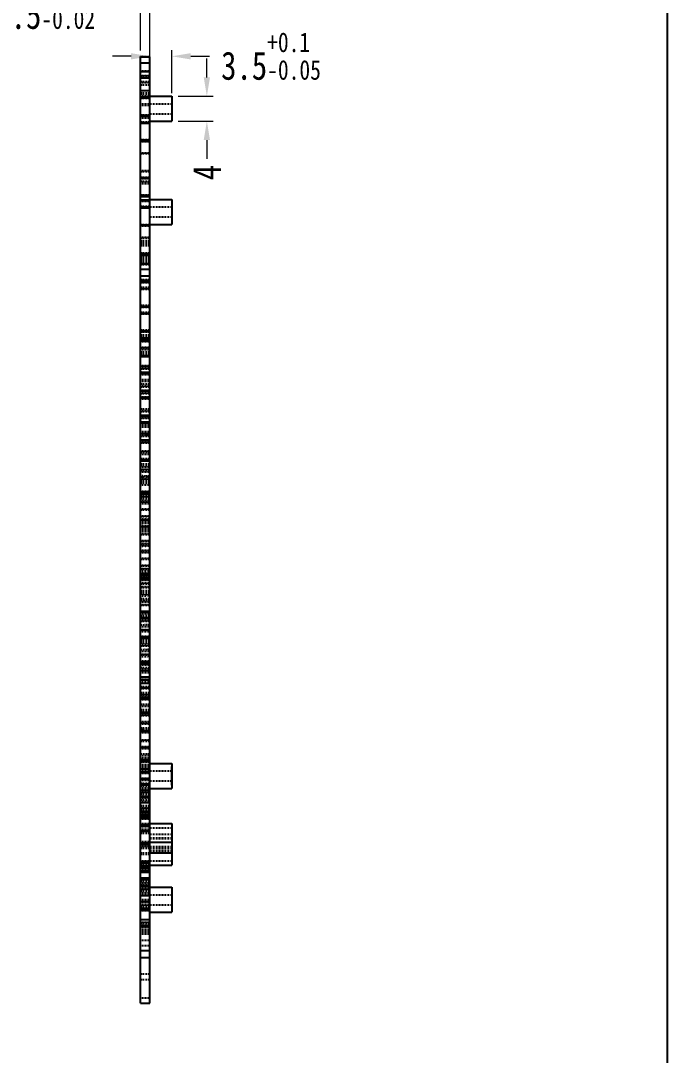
# Model space of a CAD drawing. Header units: inches. Extents: x 457 to 1932, y -186 to 238.
# Drawn here: x 996.8 to 1100, y -13.7 to 151.4 of the extents above; entities that cross this region are included whole.
import ezdxf

# ---------------------------------------------------------------- set-up
doc = ezdxf.new("R2010")
doc.units = ezdxf.units.IN
doc.header["$LTSCALE"] = 1.21
doc.header["$MEASUREMENT"] = 0
doc.header["$PDMODE"] = 3
doc.header["$PDSIZE"] = 0.3125
doc.linetypes.add('HIDDEN', pattern=[0.2, 0.1, -0.1])
doc.layers.get('0').update_dxf_attribs({"linetype": 'CONTINUOUS'})
doc.layers.get('Defpoints').update_dxf_attribs({"linetype": 'CONTINUOUS'})
doc.layers.add('DEFAULT_2', color=8, linetype='HIDDEN')
doc.styles.get("Standard").update_dxf_attribs({"font": 'txt', "width": 0.8})
doc.dimstyles.new('YanXiu', dxfattribs={"dimscale": 1.5, "dimtxt": 3, "dimasz": 2, "dimexe": 0.66, "dimexo": 0.66, "dimgap": 0.66, "dimtad": 0, "dimdsep": 46, "dimtxsty": 'Standard', "dimcen": 0, "dimclrd": 3, "dimclre": 6, "dimclrt": 3, "dimazin": 2, "dimtm": 1e-09, "dimtfac": 1, "dimtofl": 0, "dimtmove": 0, "dimatfit": 3, "dimfxl": 0, "dimlwd": 5, "dimlwe": 5, "dimarcsym": 0})

# ---------------------------------------------------------------- blocks, each defined once
blk = doc.blocks.new('*D7')
at = {"color": 3, "lineweight": 5}
for p, q in [((1012.92, 153.88), (1009.92, 153.88)), ((1020.42, 153.88), (1023.42, 153.88))]:
    blk.add_line(p, q, dxfattribs=at)
at = {"color": 6, "lineweight": 5}
for p, q in [((1015.92, 146.7), (1015.92, 154.87)), ((1017.42, 146.7), (1017.42, 154.87))]:
    blk.add_line(p, q, dxfattribs=at)
at = {"color": 3}
for points in [[(1012.92, 154.38), (1012.92, 153.38), (1015.92, 153.88)], [(1020.42, 154.38), (1020.42, 153.38), (1017.42, 153.88)]]:
    blk.add_solid(points, dxfattribs=at)
at = {"layer": 'Defpoints', "color": 0}
for p in [(1015.92, 153.88), (1015.92, 145.71), (1017.42, 145.71)]:
    blk.add_point(p, dxfattribs=at)
at = {"color": 3, "insert": (1000.71, 153.88), "char_height": 4.5, "attachment_point": 5}
blk.add_mtext('1.5{\\H0.7x;\\S+0.05^ -0.02;}', dxfattribs=at)
blk = doc.blocks.new('*D8')
at = {"color": 3, "lineweight": 5}
for p, q in [((1014.42, 145.76), (1011.42, 145.76)), ((1023.92, 145.76), (1026.92, 145.76))]:
    blk.add_line(p, q, dxfattribs=at)
at = {"color": 6, "lineweight": 5}
for p, q in [((1017.42, 139.89), (1017.42, 146.75)), ((1020.92, 139.89), (1020.92, 146.75))]:
    blk.add_line(p, q, dxfattribs=at)
at = {"color": 3}
for points in [[(1014.42, 146.26), (1014.42, 145.26), (1017.42, 145.76)], [(1023.92, 146.26), (1023.92, 145.26), (1020.92, 145.76)]]:
    blk.add_solid(points, dxfattribs=at)
at = {"layer": 'Defpoints', "color": 0}
for p in [(1020.92, 145.76), (1017.42, 138.9), (1020.92, 138.9)]:
    blk.add_point(p, dxfattribs=at)
at = {"color": 3, "insert": (1036.73, 145.76), "char_height": 4.5, "attachment_point": 5}
blk.add_mtext('3.5{\\H0.7x;\\S+0.1^ -0.05;}', dxfattribs=at)
blk = doc.blocks.new('*D11')
at = {"color": 3, "lineweight": 5}
for p, q in [((1026.5, 142.4), (1026.5, 145.4)), ((1026.5, 132.4), (1026.5, 129.4))]:
    blk.add_line(p, q, dxfattribs=at)
at = {"color": 6, "lineweight": 5}
for p, q in [((1021.91, 139.4), (1027.49, 139.4)), ((1021.91, 135.4), (1027.49, 135.4))]:
    blk.add_line(p, q, dxfattribs=at)
at = {"color": 3}
for points in [[(1026, 142.4), (1027, 142.4), (1026.5, 139.4)], [(1026, 132.4), (1027, 132.4), (1026.5, 135.4)]]:
    blk.add_solid(points, dxfattribs=at)
at = {"layer": 'Defpoints', "color": 0}
for p in [(1020.92, 139.4), (1020.92, 135.4), (1026.5, 135.4)]:
    blk.add_point(p, dxfattribs=at)
at = {"color": 3, "insert": (1026.5, 127.21), "char_height": 4.5, "attachment_point": 5, "rotation": 90}
blk.add_mtext('4', dxfattribs=at)

msp = doc.modelspace()

# ---------------------------------------------------------------- linework, layer by layer
at = {"color": 7, "linetype": 'Continuous'}
for p, q in [((1099.951, 236.866), (1099.951, -186.202)), ((1015.925, -5.382), (1015.925, 145.699)), ((1015.925, 145.699), (1017.425, 145.699)), ((1017.425, -5.382), (1017.425, 145.699)), ((1015.925, 144.699), (1017.425, 144.699)), ((1017.425, 143.259), (1015.925, 143.259)), ((1017.425, 142.259), (1015.925, 142.259)), ((1017.425, 140.259), (1015.925, 140.259)), ((1017.425, 139.397), (1020.925, 139.397)), ((1020.925, 139.397), (1020.925, 135.397)), ((1017.425, 135.397), (1020.925, 135.397)), ((1017.425, 122.914), (1020.925, 122.914)), ((1020.925, 122.914), (1020.925, 118.914)), ((1020.925, 122.413), (1020.925, 119.415)), ((1017.425, 118.914), (1020.925, 118.914)), ((1017.425, 111.729), (1015.925, 111.729)), ((1015.925, 110.729), (1017.425, 110.729)), ((1015.925, 109.729), (1017.425, 109.729)), ((1015.925, 47.729), (1017.425, 47.729)), ((1015.925, 46.729), (1017.425, 46.729)), ((1015.925, 45.729), (1017.425, 45.729)), ((1017.425, 32.904), (1020.925, 32.904)), ((1020.925, 32.904), (1020.925, 28.904)), ((1020.925, 29.404), (1020.925, 32.404)), ((1017.425, 28.904), (1020.925, 28.904)), ((1017.425, 23.315), (1020.925, 23.315)), ((1020.925, 23.314), (1020.925, 18.621)), ((1017.425, 20.315), (1020.925, 20.315)), ((1017.425, 18.62), (1020.925, 18.62)), ((1020.925, 18.484), (1020.925, 16.639)), ((1015.925, 16.524), (1017.425, 16.524)), ((1017.425, 16.638), (1020.925, 16.638)), ((1015.925, 15.524), (1017.425, 15.524)), ((1017.425, 14.524), (1015.925, 14.524)), ((1015.925, 12.824), (1017.425, 12.824)), ((1015.925, 11.824), (1017.425, 11.824)), ((1017.425, 13.128), (1020.925, 13.128)), ((1020.925, 13.128), (1020.925, 9.128)), ((1020.925, 12.627), (1020.925, 9.63)), ((1017.425, 9.128), (1020.925, 9.128)), ((1015.925, 7.959), (1017.425, 7.959)), ((1015.925, 6.849), (1017.425, 6.849)), ((1015.925, 3.02), (1017.425, 3.02)), ((1015.925, 1.909), (1017.425, 1.909)), ((1015.925, -5.382), (1017.425, -5.382))]:
    msp.add_line(p, q, dxfattribs=at)
at = {"layer": 'DEFAULT_2', "color": 8, "linetype": 'HIDDEN'}
for p, q in [((1015.925, 145.699), (1015.925, 145.715)), ((1015.925, 145.715), (1017.425, 145.715)), ((1017.425, 145.71), (1017.425, 145.715)), ((1015.925, 144.715), (1017.425, 144.715)), ((1015.925, 143.459), (1017.425, 143.459)), ((1015.925, 142.71), (1017.425, 142.71)), ((1017.425, 142.587), (1015.925, 142.587)), ((1017.425, 142.459), (1015.925, 142.459)), ((1017.425, 142.412), (1015.925, 142.412)), ((1017.425, 141.709), (1015.925, 141.709)), ((1015.925, 141.587), (1017.425, 141.587)), ((1017.425, 141.157), (1015.925, 141.157)), ((1017.425, 139.855), (1015.925, 139.855)), ((1017.425, 139.737), (1015.925, 139.737)), ((1015.925, 139.45), (1017.425, 139.45)), ((1015.925, 139.25), (1017.425, 139.25)), ((1017.425, 139.218), (1015.925, 139.218)), ((1015.925, 139.153), (1017.425, 139.153)), ((1017.425, 139.063), (1015.925, 139.063)), ((1017.425, 138.999), (1015.925, 138.999)), ((1015.925, 138.171), (1017.425, 138.171)), ((1015.925, 137.963), (1017.425, 137.963)), ((1017.425, 138.197), (1020.925, 138.197)), ((1015.925, 136.388), (1017.425, 136.388)), ((1017.425, 136.342), (1015.925, 136.342)), ((1017.425, 136.151), (1015.925, 136.151)), ((1015.925, 136.105), (1017.425, 136.105)), ((1015.925, 135.963), (1017.425, 135.963)), ((1017.425, 136.597), (1020.925, 136.597)), ((1017.425, 135.254), (1015.925, 135.254)), ((1015.925, 135.215), (1017.425, 135.215)), ((1015.925, 135.1), (1017.425, 135.1)), ((1017.425, 135.061), (1015.925, 135.061)), ((1015.925, 132.424), (1017.425, 132.424)), ((1017.425, 132.404), (1015.925, 132.404)), ((1017.425, 132.187), (1015.925, 132.187)), ((1015.925, 132.167), (1017.425, 132.167)), ((1015.925, 130.363), (1017.425, 130.363)), ((1017.425, 130.208), (1015.925, 130.208)), ((1015.925, 127.539), (1017.425, 127.539)), ((1017.425, 127.302), (1015.925, 127.302)), ((1015.925, 126.425), (1017.425, 126.425)), ((1017.425, 126.405), (1015.925, 126.405)), ((1017.425, 126.27), (1015.925, 126.27)), ((1015.925, 126.251), (1017.425, 126.251)), ((1017.425, 125.762), (1015.925, 125.762)), ((1015.925, 125.693), (1017.425, 125.693)), ((1015.925, 125.65), (1017.425, 125.65)), ((1015.925, 125.525), (1017.425, 125.525)), ((1015.925, 125.45), (1017.425, 125.45)), ((1017.425, 123.613), (1015.925, 123.613)), ((1015.925, 123.575), (1017.425, 123.575)), ((1015.925, 123.376), (1017.425, 123.376)), ((1017.425, 123.338), (1015.925, 123.338)), ((1015.925, 122.849), (1017.425, 122.849)), ((1017.425, 122.799), (1015.925, 122.799)), ((1017.425, 122.695), (1015.925, 122.695)), ((1015.925, 122.644), (1017.425, 122.644)), ((1017.425, 121.798), (1015.925, 121.798)), ((1015.925, 121.755), (1017.425, 121.755)), ((1015.925, 121.561), (1017.425, 121.561)), ((1017.425, 121.518), (1015.925, 121.518)), ((1017.425, 121.714), (1020.925, 121.714)), ((1017.425, 120.114), (1020.925, 120.114)), ((1015.925, 118.885), (1017.425, 118.885)), ((1017.425, 118.861), (1015.925, 118.861)), ((1017.425, 118.731), (1015.925, 118.731)), ((1015.925, 118.706), (1017.425, 118.706)), ((1015.925, 116.902), (1017.425, 116.902)), ((1017.425, 116.665), (1015.925, 116.665)), ((1017.425, 116.244), (1015.925, 116.244)), ((1017.425, 115.944), (1015.925, 115.944)), ((1017.425, 115.714), (1015.925, 115.714)), ((1017.425, 115.514), (1015.925, 115.514)), ((1017.425, 114.314), (1015.925, 114.314)), ((1015.925, 114.269), (1017.425, 114.269)), ((1015.925, 114.235), (1017.425, 114.235)), ((1017.425, 114.114), (1015.925, 114.114)), ((1015.925, 114.035), (1017.425, 114.035)), ((1015.925, 114), (1017.425, 114)), ((1017.425, 113.846), (1015.925, 113.846)), ((1017.425, 113.544), (1015.925, 113.544)), ((1017.425, 113.244), (1015.925, 113.244)), ((1017.425, 112.949), (1015.925, 112.949)), ((1017.425, 112.796), (1015.925, 112.796)), ((1015.925, 112.712), (1017.425, 112.712)), ((1015.925, 112.642), (1017.425, 112.642)), ((1017.425, 112.488), (1015.925, 112.488)), ((1017.425, 110.07), (1015.925, 110.07)), ((1015.925, 110.036), (1017.425, 110.036)), ((1015.925, 109.969), (1017.425, 109.969)), ((1015.925, 109.916), (1017.425, 109.916)), ((1017.425, 109.882), (1015.925, 109.882)), ((1015.925, 109.83), (1017.425, 109.831)), ((1015.925, 109.728), (1016.18, 109.734)), ((1017.425, 108.832), (1015.925, 108.832)), ((1015.925, 108.704), (1017.425, 108.704)), ((1015.925, 108.678), (1017.425, 108.678)), ((1017.425, 108.55), (1015.925, 108.55)), ((1017.425, 106.001), (1015.925, 106.002)), ((1015.925, 105.892), (1017.425, 105.893)), ((1015.925, 105.764), (1016.18, 105.769)), ((1017.425, 104.867), (1015.925, 104.867)), ((1015.925, 104.766), (1017.425, 104.766)), ((1015.925, 104.713), (1017.425, 104.713)), ((1017.425, 104.612), (1015.925, 104.612)), ((1017.425, 102.037), (1015.925, 102.038)), ((1015.925, 101.954), (1017.425, 101.955)), ((1017.425, 101.914), (1015.925, 101.914)), ((1015.925, 101.8), (1016.18, 101.805)), ((1017.425, 101.714), (1015.925, 101.714)), ((1017.425, 101.244), (1015.925, 101.244)), ((1017.425, 100.944), (1015.925, 100.944)), ((1017.425, 100.903), (1015.925, 100.903)), ((1015.925, 100.828), (1017.425, 100.828)), ((1015.925, 100.749), (1017.425, 100.749)), ((1016.18, 101.805), (1016.433, 101.812)), ((1016.433, 101.812), (1016.933, 101.812)), ((1016.933, 101.812), (1017.425, 101.823)), ((1017.425, 100.674), (1015.925, 100.674)), ((1017.425, 100.514), (1015.925, 100.514)), ((1015.925, 100.435), (1017.425, 100.435)), ((1017.425, 100.314), (1015.925, 100.314)), ((1015.925, 100.235), (1017.425, 100.235)), ((1017.425, 99.103), (1015.925, 99.102)), ((1017.425, 99.182), (1017.169, 99.176)), ((1015.925, 98.945), (1017.425, 98.944)), ((1017.425, 98.544), (1015.925, 98.544)), ((1017.425, 98.244), (1015.925, 98.244)), ((1017.425, 98.073), (1015.925, 98.073)), ((1015.925, 98.016), (1017.425, 98.017)), ((1015.925, 97.836), (1016.18, 97.841)), ((1016.18, 97.841), (1016.433, 97.848)), ((1016.433, 97.848), (1016.933, 97.848)), ((1016.933, 97.848), (1017.425, 97.859)), ((1015.925, 96.426), (1017.425, 96.426)), ((1017.425, 96.272), (1015.925, 96.272)), ((1017.425, 96.254), (1015.925, 96.254)), ((1015.925, 96.133), (1017.425, 96.133)), ((1015.925, 96.1), (1017.425, 96.1)), ((1015.925, 95.967), (1017.425, 95.967)), ((1017.425, 95.813), (1015.925, 95.813)), ((1017.425, 95.264), (1015.925, 95.264)), ((1016.416, 95.232), (1015.925, 95.221)), ((1015.925, 95.186), (1017.425, 95.186)), ((1017.425, 95.139), (1015.925, 95.138)), ((1017.425, 95.064), (1015.925, 95.064)), ((1015.925, 95.007), (1017.425, 95.006)), ((1015.925, 94.986), (1017.425, 94.986)), ((1015.925, 94.192), (1017.425, 94.192)), ((1017.169, 95.239), (1016.416, 95.232)), ((1017.425, 95.244), (1017.169, 95.239)), ((1015.925, 93.892), (1017.425, 93.892)), ((1017.425, 93.424), (1015.925, 93.424)), ((1015.925, 93.187), (1016.18, 93.192)), ((1015.925, 93.156), (1017.425, 93.156)), ((1015.925, 92.462), (1017.425, 92.462)), ((1017.425, 92.35), (1015.925, 92.35)), ((1017.425, 92.308), (1015.925, 92.308)), ((1017.425, 92.29), (1015.925, 92.29)), ((1015.925, 92.195), (1017.425, 92.195)), ((1015.925, 92.136), (1017.425, 92.136)), ((1015.925, 92.029), (1017.425, 92.029)), ((1017.425, 91.875), (1015.925, 91.875)), ((1017.425, 91.174), (1015.925, 91.174)), ((1015.925, 91.069), (1017.425, 91.068)), ((1017.425, 91.306), (1017.169, 91.301)), ((1017.425, 89.459), (1015.925, 89.46)), ((1015.925, 89.223), (1016.18, 89.228)), ((1015.925, 89.218), (1017.425, 89.218)), ((1015.925, 88.498), (1017.425, 88.498)), ((1017.425, 88.412), (1015.925, 88.412)), ((1017.425, 88.344), (1015.925, 88.344)), ((1017.425, 88.326), (1015.925, 88.326)), ((1015.925, 88.257), (1017.425, 88.257)), ((1015.925, 88.172), (1017.425, 88.172)), ((1015.925, 88.092), (1017.425, 88.092)), ((1017.425, 87.937), (1015.925, 87.937)), ((1016.416, 87.356), (1015.925, 87.345)), ((1015.925, 87.242), (1017.425, 87.242)), ((1017.425, 87.21), (1015.925, 87.21)), ((1015.925, 87.131), (1017.425, 87.131)), ((1015.925, 86.942), (1017.425, 86.942)), ((1015.925, 86.642), (1017.425, 86.642)), ((1015.925, 85.892), (1017.425, 85.892)), ((1016.916, 87.356), (1016.416, 87.356)), ((1017.169, 87.363), (1016.916, 87.356)), ((1017.425, 87.368), (1017.169, 87.363)), ((1015.925, 85.597), (1017.425, 85.597)), ((1017.425, 85.495), (1015.925, 85.496)), ((1015.925, 85.397), (1017.425, 85.397)), ((1015.925, 85.28), (1017.425, 85.28)), ((1015.925, 85.258), (1016.18, 85.264)), ((1015.925, 84.534), (1017.425, 84.534)), ((1017.425, 84.474), (1015.925, 84.474)), ((1017.425, 84.38), (1015.925, 84.38)), ((1017.425, 84.362), (1015.925, 84.362)), ((1015.925, 84.319), (1017.425, 84.319)), ((1016.18, 85.264), (1016.433, 85.27)), ((1016.433, 85.27), (1016.933, 85.27)), ((1016.933, 85.27), (1017.425, 85.281)), ((1015.925, 84.208), (1017.425, 84.208)), ((1015.925, 84.154), (1017.425, 84.154)), ((1017.425, 83.999), (1015.925, 83.999)), ((1017.425, 82.561), (1015.925, 82.56)), ((1015.925, 82.27), (1017.425, 82.27)), ((1017.425, 81.531), (1015.925, 81.532)), ((1017.425, 81.464), (1015.925, 81.464)), ((1015.925, 81.386), (1017.425, 81.386)), ((1015.925, 81.342), (1017.425, 81.342)), ((1015.925, 81.294), (1016.18, 81.299)), ((1017.425, 81.264), (1015.925, 81.264)), ((1015.925, 81.186), (1017.425, 81.186)), ((1016.18, 81.299), (1016.433, 81.306)), ((1016.433, 81.306), (1016.933, 81.306)), ((1016.933, 81.306), (1017.425, 81.317)), ((1017.425, 82.507), (1017.169, 82.502)), ((1017.425, 80.64), (1015.925, 80.64)), ((1017.425, 80.397), (1015.925, 80.397)), ((1015.925, 80.243), (1017.425, 80.243)), ((1015.925, 79.885), (1017.425, 79.885)), ((1017.425, 79.73), (1015.925, 79.73)), ((1017.425, 79.613), (1015.925, 79.613)), ((1015.925, 79.458), (1017.425, 79.458)), ((1017.425, 78.597), (1015.925, 78.596)), ((1016.416, 78.557), (1015.925, 78.546)), ((1015.925, 78.332), (1017.425, 78.332)), ((1017.425, 78.144), (1015.925, 78.144)), ((1017.425, 77.844), (1015.925, 77.844)), ((1016.916, 78.557), (1016.416, 78.557)), ((1017.169, 78.564), (1016.916, 78.557)), ((1017.425, 78.569), (1017.169, 78.564)), ((1017.425, 77.567), (1015.925, 77.568)), ((1015.925, 77.33), (1016.18, 77.335)), ((1015.925, 76.337), (1017.425, 76.337)), ((1017.425, 76.214), (1015.925, 76.214)), ((1017.425, 76.182), (1015.925, 76.182)), ((1015.925, 76.136), (1017.425, 76.136)), ((1017.425, 76.014), (1015.925, 76.014)), ((1015.925, 75.937), (1017.425, 75.937)), ((1015.925, 75.92), (1017.425, 75.92)), ((1017.425, 75.766), (1015.925, 75.766)), ((1017.425, 75.675), (1015.925, 75.675)), ((1015.925, 75.521), (1017.425, 75.521)), ((1017.425, 75.444), (1015.925, 75.444)), ((1017.425, 75.144), (1015.925, 75.144)), ((1017.425, 74.633), (1015.925, 74.632)), ((1017.425, 74.616), (1015.925, 74.616)), ((1016.253, 74.615), (1015.925, 74.608)), ((1015.925, 74.462), (1017.425, 74.462)), ((1015.925, 74.394), (1017.425, 74.394)), ((1017.169, 74.626), (1016.253, 74.615)), ((1017.425, 74.631), (1017.169, 74.626)), ((1015.925, 73.525), (1017.425, 73.525)), ((1015.925, 72.399), (1017.425, 72.399)), ((1017.425, 72.244), (1015.925, 72.244)), ((1015.925, 71.956), (1017.425, 71.956)), ((1015.925, 71.797), (1017.425, 71.797)), ((1017.425, 71.737), (1015.925, 71.737)), ((1015.925, 71.583), (1017.425, 71.583)), ((1015.925, 71.549), (1016.18, 71.554)), ((1015.925, 71.292), (1017.425, 71.292)), ((1016.416, 70.681), (1015.925, 70.67)), ((1017.425, 70.669), (1015.925, 70.668)), ((1017.425, 70.652), (1015.925, 70.652)), ((1015.925, 70.542), (1017.425, 70.542)), ((1015.925, 70.498), (1017.425, 70.498)), ((1015.925, 70.456), (1017.425, 70.456)), ((1015.925, 70.242), (1017.425, 70.242)), ((1015.925, 69.942), (1017.425, 69.942)), ((1015.925, 69.587), (1017.425, 69.588)), ((1016.916, 70.681), (1016.416, 70.681)), ((1017.169, 70.688), (1016.916, 70.681)), ((1017.425, 70.693), (1017.169, 70.688)), ((1015.925, 68.461), (1017.425, 68.461)), ((1017.425, 68.306), (1015.925, 68.306)), ((1015.925, 67.992), (1017.425, 67.992)), ((1017.425, 67.838), (1015.925, 67.838)), ((1017.425, 67.822), (1015.925, 67.822)), ((1017.425, 67.799), (1015.925, 67.799)), ((1015.925, 67.645), (1017.425, 67.645)), ((1015.925, 67.585), (1016.18, 67.59)), ((1017.425, 66.704), (1015.925, 66.704)), ((1017.425, 66.688), (1015.925, 66.688)), ((1015.925, 66.534), (1017.425, 66.534)), ((1015.925, 65.649), (1017.425, 65.65)), ((1015.925, 64.523), (1017.425, 64.523)), ((1017.425, 64.368), (1015.925, 64.368)), ((1015.925, 64.028), (1017.425, 64.028)), ((1017.425, 63.874), (1015.925, 63.874)), ((1017.425, 63.857), (1015.925, 63.858)), ((1015.925, 63.621), (1016.18, 63.626)), ((1015.925, 63.292), (1017.425, 63.292)), ((1017.425, 63.144), (1015.925, 63.144)), ((1015.925, 62.992), (1017.425, 62.992)), ((1016.416, 62.864), (1015.925, 62.853)), ((1017.425, 62.844), (1015.925, 62.844)), ((1016.916, 62.864), (1016.416, 62.864)), ((1017.169, 62.871), (1016.916, 62.864)), ((1017.425, 62.876), (1017.169, 62.871)), ((1017.425, 62.724), (1015.925, 62.724)), ((1015.925, 62.64), (1017.425, 62.639)), ((1015.925, 62.57), (1017.425, 62.57)), ((1017.425, 62.414), (1015.925, 62.414)), ((1015.925, 62.336), (1017.425, 62.336)), ((1017.425, 62.214), (1015.925, 62.214)), ((1015.925, 62.136), (1017.425, 62.136)), ((1015.925, 61.711), (1017.425, 61.712)), ((1017.425, 60.923), (1015.925, 60.923)), ((1017.425, 60.444), (1015.925, 60.444)), ((1017.425, 60.144), (1015.925, 60.144)), ((1017.425, 59.982), (1015.925, 59.982)), ((1017.425, 59.893), (1015.925, 59.894)), ((1015.925, 59.828), (1017.425, 59.828)), ((1015.925, 59.656), (1016.18, 59.662)), ((1017.425, 59.164), (1015.925, 59.164)), ((1017.425, 58.864), (1015.925, 58.864)), ((1015.925, 58.702), (1017.425, 58.701)), ((1015.925, 58.247), (1017.425, 58.247)), ((1017.425, 58.093), (1015.925, 58.093)), ((1017.425, 58.938), (1017.169, 58.933)), ((1017.425, 57.164), (1015.925, 57.164)), ((1015.925, 57.086), (1017.425, 57.086)), ((1017.425, 57.001), (1015.925, 57.001)), ((1017.425, 56.959), (1015.925, 56.958)), ((1015.925, 56.886), (1017.425, 56.886)), ((1015.925, 56.847), (1017.425, 56.847)), ((1017.425, 56.464), (1015.925, 56.464)), ((1015.925, 56.192), (1017.425, 56.192)), ((1017.425, 56.164), (1015.925, 56.164)), ((1017.425, 56.044), (1015.925, 56.044)), ((1015.925, 55.89), (1017.425, 55.89)), ((1015.925, 55.724), (1017.425, 55.724)), ((1017.425, 55.57), (1015.925, 55.57)), ((1015.925, 54.764), (1017.425, 54.763)), ((1017.425, 55), (1017.169, 54.995)), ((1015.925, 54.283), (1017.425, 54.283)), ((1017.425, 54.17), (1015.925, 54.171)), ((1017.425, 54.128), (1015.925, 54.128)), ((1015.925, 53.934), (1016.18, 53.939)), ((1017.425, 53.037), (1015.925, 53.037)), ((1017.425, 52.995), (1015.925, 52.994)), ((1015.925, 52.912), (1017.425, 52.913)), ((1015.925, 52.883), (1017.425, 52.883)), ((1017.425, 52.344), (1015.925, 52.344)), ((1017.425, 52.144), (1015.925, 52.144)), ((1017.425, 52.106), (1015.925, 52.106)), ((1015.925, 51.952), (1017.425, 51.952)), ((1015.925, 51.786), (1017.425, 51.786)), ((1017.425, 51.632), (1015.925, 51.632)), ((1015.925, 50.826), (1017.425, 50.825)), ((1015.925, 50.318), (1017.425, 50.318)), ((1017.425, 50.206), (1015.925, 50.207)), ((1017.425, 50.164), (1015.925, 50.164)), ((1015.925, 49.969), (1016.18, 49.974)), ((1017.425, 51.062), (1017.169, 51.057)), ((1015.925, 49.242), (1017.425, 49.242)), ((1017.425, 49.073), (1015.925, 49.073)), ((1017.425, 49.031), (1015.925, 49.03)), ((1015.925, 48.974), (1017.425, 48.975)), ((1015.925, 48.942), (1017.425, 48.942)), ((1015.925, 48.919), (1017.425, 48.919)), ((1015.925, 48.642), (1017.425, 48.642)), ((1017.425, 48.168), (1015.925, 48.168)), ((1015.925, 48.014), (1017.425, 48.014)), ((1015.925, 47.892), (1017.425, 47.892)), ((1015.925, 47.848), (1017.425, 47.848)), ((1017.425, 47.694), (1015.925, 47.694)), ((1015.925, 47.597), (1017.425, 47.597)), ((1015.925, 47.397), (1017.425, 47.397)), ((1015.925, 46.354), (1017.425, 46.354)), ((1017.425, 46.242), (1015.925, 46.243)), ((1017.425, 46.2), (1015.925, 46.2)), ((1015.925, 46.005), (1016.18, 46.01)), ((1017.425, 45.108), (1015.925, 45.108)), ((1015.925, 45.036), (1017.425, 45.037)), ((1015.925, 44.954), (1017.425, 44.954)), ((1017.425, 44.164), (1015.925, 44.164)), ((1015.925, 43.91), (1017.425, 43.91)), ((1017.425, 43.864), (1015.925, 43.864)), ((1017.425, 43.756), (1015.925, 43.756)), ((1017.425, 43.364), (1015.925, 43.364)), ((1017.425, 43.308), (1015.925, 43.307)), ((1015.925, 43.286), (1017.425, 43.286)), ((1017.425, 43.164), (1015.925, 43.164)), ((1015.925, 43.086), (1017.425, 43.086)), ((1017.425, 42.278), (1015.925, 42.278)), ((1015.925, 42.041), (1016.18, 42.046)), ((1015.925, 42.027), (1017.425, 42.026)), ((1017.425, 41.464), (1015.925, 41.464)), ((1017.425, 42.263), (1017.169, 42.258)), ((1017.425, 41.164), (1015.925, 41.164)), ((1017.425, 41.144), (1015.925, 41.144)), ((1015.925, 41.098), (1017.425, 41.099)), ((1015.925, 40.99), (1017.425, 40.99)), ((1015.925, 40.631), (1017.425, 40.631)), ((1017.425, 40.477), (1015.925, 40.477)), ((1017.425, 39.369), (1015.925, 39.369)), ((1017.425, 39.344), (1015.925, 39.343)), ((1015.925, 39.215), (1017.425, 39.215)), ((1017.425, 38.544), (1015.925, 38.544)), ((1017.425, 38.344), (1015.925, 38.344)), ((1017.425, 38.314), (1015.925, 38.314)), ((1016.416, 38.313), (1015.925, 38.303)), ((1017.425, 38.114), (1015.925, 38.114)), ((1015.925, 38.089), (1017.425, 38.088)), ((1015.925, 38.077), (1016.18, 38.082)), ((1015.925, 38.036), (1017.425, 38.036)), ((1016.18, 38.082), (1016.433, 38.089)), ((1016.916, 38.314), (1016.416, 38.313)), ((1016.433, 38.089), (1016.933, 38.089)), ((1017.169, 38.32), (1016.916, 38.314)), ((1016.933, 38.089), (1017.425, 38.1)), ((1017.425, 38.325), (1017.169, 38.32)), ((1017.425, 37.914), (1015.925, 37.914)), ((1015.925, 37.836), (1017.425, 37.836)), ((1015.925, 36.667), (1017.425, 36.667)), ((1017.425, 36.513), (1015.925, 36.513)), ((1017.425, 36.373), (1015.925, 36.373)), ((1017.425, 35.431), (1015.925, 35.431)), ((1017.425, 35.379), (1015.925, 35.379)), ((1015.925, 35.277), (1017.425, 35.277)), ((1015.925, 34.151), (1017.425, 34.15)), ((1015.925, 33.797), (1017.425, 33.797)), ((1015.925, 33.716), (1017.425, 33.716)), ((1015.925, 33.597), (1017.425, 33.597)), ((1017.425, 33.372), (1015.925, 33.372)), ((1015.925, 33.356), (1017.425, 33.356)), ((1015.925, 33.292), (1017.425, 33.292)), ((1015.925, 33.218), (1017.425, 33.218)), ((1017.425, 33.125), (1015.925, 33.125)), ((1017.425, 33.094), (1015.925, 33.094)), ((1017.425, 34.387), (1017.169, 34.382)), ((1015.925, 32.703), (1017.425, 32.703)), ((1015.925, 32.542), (1017.425, 32.542)), ((1015.925, 32.242), (1017.425, 32.242)), ((1017.425, 31.982), (1015.925, 31.982)), ((1015.925, 31.942), (1017.425, 31.942)), ((1015.925, 31.626), (1017.425, 31.626)), ((1017.425, 31.493), (1015.925, 31.493)), ((1017.425, 31.415), (1015.925, 31.415)), ((1017.425, 31.704), (1020.925, 31.704)), ((1015.925, 31.339), (1017.425, 31.339)), ((1015.925, 30.542), (1017.425, 30.542)), ((1017.425, 30.305), (1015.925, 30.305)), ((1015.925, 30.213), (1017.425, 30.212)), ((1017.425, 30.45), (1017.169, 30.444)), ((1017.425, 30.104), (1020.925, 30.104)), ((1017.425, 29.684), (1015.925, 29.684)), ((1015.925, 29.642), (1017.425, 29.642)), ((1017.425, 29.488), (1015.925, 29.488)), ((1015.925, 29.453), (1017.425, 29.453)), ((1017.425, 29.278), (1015.925, 29.278)), ((1015.925, 28.999), (1017.425, 28.999)), ((1015.925, 28.922), (1017.425, 28.922)), ((1015.925, 28.761), (1017.425, 28.761)), ((1015.925, 28.739), (1017.425, 28.739)), ((1017.425, 28.585), (1015.925, 28.585)), ((1015.925, 28.411), (1017.425, 28.411)), ((1015.925, 28.3), (1017.425, 28.3)), ((1017.425, 28.18), (1015.925, 28.18)), ((1017.425, 27.945), (1015.925, 27.945)), ((1017.425, 27.556), (1015.925, 27.556)), ((1017.425, 27.451), (1015.925, 27.45)), ((1015.925, 27.401), (1017.425, 27.401)), ((1017.425, 27.031), (1015.925, 27.031)), ((1015.925, 26.83), (1017.425, 26.831)), ((1015.925, 26.675), (1017.425, 26.675)), ((1017.425, 26.105), (1015.925, 26.105)), ((1017.425, 25.959), (1015.925, 25.959)), ((1015.925, 25.831), (1017.425, 25.831)), ((1015.925, 25.805), (1017.425, 25.805)), ((1015.925, 25.749), (1017.425, 25.749)), ((1017.425, 25.593), (1015.925, 25.593)), ((1017.425, 25.316), (1015.925, 25.316)), ((1015.925, 25.292), (1017.425, 25.292)), ((1017.425, 25.241), (1015.925, 25.241)), ((1017.425, 25.079), (1015.925, 25.079)), ((1015.925, 24.992), (1017.425, 24.992)), ((1015.925, 24.775), (1017.425, 24.775)), ((1017.425, 24.7), (1015.925, 24.7)), ((1017.425, 24.621), (1015.925, 24.621)), ((1015.925, 24.469), (1017.425, 24.469)), ((1017.425, 24.314), (1015.925, 24.314)), ((1015.925, 24.236), (1017.425, 24.236)), ((1017.425, 24.114), (1015.925, 24.114)), ((1015.925, 24.036), (1017.425, 24.036)), ((1015.925, 23.317), (1017.425, 23.317)), ((1015.925, 23.247), (1017.425, 23.247)), ((1015.925, 23.129), (1017.425, 23.129)), ((1017.425, 23.092), (1015.925, 23.092)), ((1016.416, 23.055), (1015.925, 23.044)), ((1017.425, 22.961), (1015.925, 22.961)), ((1017.425, 22.892), (1015.925, 22.892)), ((1015.925, 22.831), (1017.425, 22.83)), ((1015.925, 22.403), (1017.425, 22.403)), ((1017.425, 22.122), (1015.925, 22.122)), ((1015.925, 22.081), (1017.425, 22.081)), ((1017.425, 22.047), (1015.925, 22.047)), ((1017.425, 21.884), (1015.925, 21.884)), ((1017.425, 21.725), (1015.925, 21.725)), ((1016.916, 23.055), (1016.416, 23.055)), ((1017.169, 23.062), (1016.916, 23.055)), ((1017.425, 23.067), (1017.169, 23.062)), ((1017.425, 22.615), (1020.925, 22.615)), ((1017.425, 21.62), (1020.925, 21.62)), ((1015.925, 20.435), (1017.425, 20.435)), ((1015.925, 20.32), (1017.425, 20.32)), ((1015.925, 20.198), (1017.425, 20.198)), ((1017.425, 20.173), (1015.925, 20.173)), ((1015.925, 20.019), (1017.425, 20.019)), ((1017.425, 19.964), (1015.925, 19.964)), ((1017.425, 19.916), (1015.925, 19.916)), ((1017.425, 21.015), (1020.925, 21.015)), ((1017.425, 20.92), (1020.925, 20.92)), ((1015.925, 19.679), (1017.425, 19.679)), ((1017.425, 19.494), (1015.925, 19.494)), ((1017.425, 19.294), (1015.925, 19.294)), ((1017.425, 18.561), (1015.925, 18.561)), ((1017.425, 18.361), (1015.925, 18.361)), ((1017.425, 19.638), (1020.925, 19.638)), ((1017.425, 19.32), (1020.925, 19.32)), ((1017.425, 18.938), (1020.925, 18.938)), ((1020.925, 18.621), (1020.925, 18.484)), ((1015.925, 17.361), (1017.425, 17.361)), ((1017.425, 17.182), (1015.925, 17.182)), ((1015.925, 17.026), (1017.425, 17.026)), ((1015.925, 17.003), (1017.425, 17.003)), ((1015.925, 16.95), (1017.425, 16.95)), ((1017.425, 16.849), (1015.925, 16.849)), ((1017.425, 16.671), (1015.925, 16.671)), ((1017.425, 17.338), (1020.925, 17.338)), ((1015.925, 16.225), (1017.425, 16.225)), ((1015.925, 16.101), (1017.425, 16.101)), ((1015.925, 15.945), (1017.425, 15.945)), ((1017.425, 15.745), (1015.925, 15.745)), ((1015.925, 15.651), (1017.425, 15.651)), ((1017.425, 16.182), (1017.169, 16.177)), ((1015.925, 14.651), (1017.425, 14.651)), ((1017.425, 14.602), (1015.925, 14.602)), ((1015.925, 14.364), (1017.425, 14.364)), ((1017.425, 14.261), (1015.925, 14.261)), ((1017.425, 14.008), (1015.925, 14.008)), ((1015.925, 13.853), (1017.425, 13.853)), ((1015.925, 13.777), (1017.425, 13.777)), ((1017.425, 13.498), (1015.925, 13.498)), ((1015.925, 13.384), (1017.425, 13.384)), ((1017.425, 13.348), (1015.925, 13.348)), ((1017.425, 13.273), (1015.925, 13.273)), ((1015.925, 13.133), (1017.425, 13.133)), ((1015.925, 12.992), (1017.425, 12.992)), ((1017.425, 12.503), (1015.925, 12.503)), ((1017.425, 12.434), (1015.925, 12.434)), ((1015.925, 12.257), (1017.425, 12.257)), ((1015.925, 12.078), (1017.425, 12.078)), ((1017.425, 11.928), (1020.925, 11.928)), ((1015.925, 11.15), (1017.425, 11.15)), ((1015.925, 10.926), (1017.425, 10.926)), ((1017.425, 10.794), (1015.925, 10.794)), ((1015.925, 10.688), (1017.425, 10.688)), ((1015.925, 10.31), (1017.425, 10.31)), ((1017.425, 10.154), (1015.925, 10.154)), ((1017.425, 10.079), (1015.925, 10.079)), ((1017.425, 9.945), (1015.925, 9.945)), ((1017.425, 9.917), (1015.925, 9.917)), ((1017.425, 10.328), (1020.925, 10.328)), ((1015.925, 9.786), (1017.425, 9.786)), ((1017.425, 9.651), (1015.925, 9.651)), ((1015.925, 9.59), (1017.425, 9.59)), ((1015.925, 9.549), (1017.425, 9.549)), ((1017.425, 9.436), (1015.925, 9.436)), ((1015.925, 9.413), (1017.425, 9.413)), ((1015.925, 7.542), (1017.425, 7.542)), ((1017.425, 7.45), (1015.925, 7.45)), ((1017.425, 7.353), (1015.925, 7.353)), ((1017.425, 7.311), (1015.925, 7.311)), ((1015.925, 7.095), (1017.425, 7.095)), ((1017.425, 6.892), (1015.925, 6.892)), ((1015.925, 6.738), (1017.425, 6.738)), ((1015.925, 6.368), (1017.425, 6.368)), ((1015.925, 6.131), (1017.425, 6.131)), ((1015.925, 5.942), (1017.425, 5.942)), ((1015.925, 5.704), (1017.425, 5.704)), ((1015.925, 4.678), (1017.425, 4.678)), ((1015.925, 3.814), (1017.425, 3.814)), ((1017.425, -0.753), (1015.925, -0.753)), ((1017.425, -1.626), (1015.925, -1.626)), ((1015.925, -4.5), (1017.425, -4.5))]:
    msp.add_line(p, q, dxfattribs=at)
for points, knots in [([(1017.425, 109.594), (1017.299, 109.594), (1016.987, 109.609), (1016.487, 109.599), (1016.112, 109.617), (1015.925, 109.617)], [0, 0, 0, 0, 0.2500049, 0.6249993, 1, 1, 1, 1]), ([(1016.18, 109.734), (1016.284, 109.737), (1016.491, 109.744), (1016.906, 109.735), (1017.217, 109.751), (1017.425, 109.751)], [0, 0, 0, 0, 0.2500005, 0.5000158, 1, 1, 1, 1]), ([(1016.18, 105.769), (1016.284, 105.773), (1016.491, 105.78), (1016.906, 105.771), (1017.217, 105.787), (1017.425, 105.787)], [0, 0, 0, 0, 0.2500005, 0.5000158, 1, 1, 1, 1]), ([(1017.425, 105.656), (1017.299, 105.656), (1016.987, 105.671), (1016.487, 105.661), (1016.112, 105.679), (1015.925, 105.679)], [0, 0, 0, 0, 0.2500049, 0.6249993, 1, 1, 1, 1]), ([(1017.425, 101.718), (1017.299, 101.718), (1016.987, 101.733), (1016.487, 101.723), (1016.112, 101.741), (1015.925, 101.741)], [0, 0, 0, 0, 0.2500049, 0.6249993, 1, 1, 1, 1]), ([(1015.925, 99.339), (1016.05, 99.339), (1016.362, 99.324), (1016.862, 99.334), (1017.237, 99.316), (1017.425, 99.316)], [0, 0, 0, 0, 0.2500049, 0.6249993, 1, 1, 1, 1]), ([(1017.169, 99.176), (1017.065, 99.173), (1016.858, 99.166), (1016.443, 99.175), (1016.132, 99.159), (1015.925, 99.159)], [0, 0, 0, 0, 0.2500005, 0.5000156, 1, 1, 1, 1]), ([(1017.425, 97.78), (1017.299, 97.78), (1016.987, 97.795), (1016.487, 97.785), (1016.112, 97.803), (1015.925, 97.803)], [0, 0, 0, 0, 0.2500049, 0.6249993, 1, 1, 1, 1]), ([(1015.925, 95.375), (1016.05, 95.375), (1016.362, 95.36), (1016.862, 95.37), (1017.237, 95.352), (1017.425, 95.352)], [0, 0, 0, 0, 0.2500049, 0.6249993, 1, 1, 1, 1]), ([(1017.425, 92.919), (1017.299, 92.919), (1016.987, 92.934), (1016.487, 92.924), (1016.112, 92.942), (1015.925, 92.942)], [0, 0, 0, 0, 0.2500049, 0.6249993, 1, 1, 1, 1]), ([(1016.18, 93.192), (1016.284, 93.195), (1016.491, 93.202), (1016.906, 93.194), (1017.217, 93.21), (1017.425, 93.21)], [0, 0, 0, 0, 0.2500005, 0.5000158, 1, 1, 1, 1]), ([(1015.925, 91.411), (1016.05, 91.411), (1016.362, 91.396), (1016.862, 91.406), (1017.237, 91.388), (1017.425, 91.388)], [0, 0, 0, 0, 0.2500049, 0.6249993, 1, 1, 1, 1]), ([(1017.169, 91.301), (1017.065, 91.297), (1016.858, 91.29), (1016.443, 91.299), (1016.132, 91.283), (1015.925, 91.283)], [0, 0, 0, 0, 0.2500005, 0.5000156, 1, 1, 1, 1]), ([(1016.18, 89.228), (1016.284, 89.231), (1016.491, 89.238), (1016.906, 89.229), (1017.217, 89.246), (1017.425, 89.246)], [0, 0, 0, 0, 0.2500005, 0.5000158, 1, 1, 1, 1]), ([(1017.425, 88.981), (1017.299, 88.981), (1016.987, 88.997), (1016.487, 88.986), (1016.112, 89.004), (1015.925, 89.004)], [0, 0, 0, 0, 0.2500049, 0.6249993, 1, 1, 1, 1]), ([(1015.925, 87.447), (1016.05, 87.447), (1016.362, 87.431), (1016.862, 87.442), (1017.237, 87.424), (1017.425, 87.424)], [0, 0, 0, 0, 0.2500049, 0.6249993, 1, 1, 1, 1]), ([(1017.425, 85.043), (1017.299, 85.043), (1016.987, 85.059), (1016.487, 85.048), (1016.112, 85.066), (1015.925, 85.066)], [0, 0, 0, 0, 0.2500049, 0.6249993, 1, 1, 1, 1]), ([(1015.925, 82.798), (1016.05, 82.798), (1016.362, 82.782), (1016.862, 82.793), (1017.237, 82.775), (1017.425, 82.775)], [0, 0, 0, 0, 0.2500049, 0.6249993, 1, 1, 1, 1]), ([(1017.169, 82.502), (1017.065, 82.498), (1016.858, 82.492), (1016.443, 82.5), (1016.132, 82.484), (1015.925, 82.484)], [0, 0, 0, 0, 0.2500005, 0.5000156, 1, 1, 1, 1]), ([(1017.425, 81.105), (1017.299, 81.105), (1016.987, 81.121), (1016.487, 81.11), (1016.112, 81.128), (1015.925, 81.128)], [0, 0, 0, 0, 0.2500049, 0.6249993, 1, 1, 1, 1]), ([(1015.925, 78.834), (1016.05, 78.834), (1016.362, 78.818), (1016.862, 78.829), (1017.237, 78.811), (1017.425, 78.811)], [0, 0, 0, 0, 0.2500049, 0.6249993, 1, 1, 1, 1]), ([(1016.18, 77.335), (1016.284, 77.339), (1016.491, 77.345), (1016.906, 77.337), (1017.217, 77.353), (1017.425, 77.353)], [0, 0, 0, 0, 0.2500005, 0.5000158, 1, 1, 1, 1]), ([(1015.925, 74.869), (1016.05, 74.869), (1016.362, 74.854), (1016.862, 74.865), (1017.237, 74.846), (1017.425, 74.846)], [0, 0, 0, 0, 0.2500049, 0.6249993, 1, 1, 1, 1]), ([(1017.425, 73.288), (1017.299, 73.288), (1016.987, 73.304), (1016.487, 73.293), (1016.112, 73.311), (1015.925, 73.311)], [0, 0, 0, 0, 0.2500049, 0.6249993, 1, 1, 1, 1]), ([(1016.18, 71.554), (1016.284, 71.557), (1016.491, 71.564), (1016.906, 71.556), (1017.217, 71.572), (1017.425, 71.572)], [0, 0, 0, 0, 0.2500005, 0.5000158, 1, 1, 1, 1]), ([(1015.925, 70.905), (1016.05, 70.905), (1016.362, 70.89), (1016.862, 70.9), (1017.237, 70.882), (1017.425, 70.882)], [0, 0, 0, 0, 0.2500049, 0.6249993, 1, 1, 1, 1]), ([(1017.425, 69.35), (1017.299, 69.35), (1016.987, 69.366), (1016.487, 69.355), (1016.112, 69.373), (1015.925, 69.373)], [0, 0, 0, 0, 0.2500049, 0.6249993, 1, 1, 1, 1]), ([(1015.925, 66.941), (1016.05, 66.941), (1016.362, 66.926), (1016.862, 66.936), (1017.237, 66.918), (1017.425, 66.918)], [0, 0, 0, 0, 0.2500049, 0.6249993, 1, 1, 1, 1]), ([(1016.18, 67.59), (1016.284, 67.593), (1016.491, 67.6), (1016.906, 67.592), (1017.217, 67.608), (1017.425, 67.608)], [0, 0, 0, 0, 0.2500005, 0.5000158, 1, 1, 1, 1]), ([(1017.425, 65.412), (1017.299, 65.412), (1016.987, 65.428), (1016.487, 65.417), (1016.112, 65.435), (1015.925, 65.435)], [0, 0, 0, 0, 0.2500049, 0.6249993, 1, 1, 1, 1]), ([(1016.18, 63.626), (1016.284, 63.629), (1016.491, 63.636), (1016.906, 63.627), (1017.217, 63.644), (1017.425, 63.644)], [0, 0, 0, 0, 0.2500005, 0.5000158, 1, 1, 1, 1]), ([(1017.425, 61.474), (1017.299, 61.474), (1016.987, 61.49), (1016.487, 61.479), (1016.112, 61.497), (1015.925, 61.497)], [0, 0, 0, 0, 0.2500049, 0.6249993, 1, 1, 1, 1]), ([(1015.925, 61.16), (1016.05, 61.16), (1016.362, 61.144), (1016.862, 61.155), (1017.237, 61.137), (1017.425, 61.137)], [0, 0, 0, 0, 0.2500049, 0.6249993, 1, 1, 1, 1]), ([(1016.18, 59.662), (1016.284, 59.665), (1016.491, 59.672), (1016.906, 59.663), (1017.217, 59.679), (1017.425, 59.679)], [0, 0, 0, 0, 0.2500005, 0.5000158, 1, 1, 1, 1]), ([(1017.169, 58.933), (1017.065, 58.93), (1016.858, 58.923), (1016.443, 58.931), (1016.132, 58.915), (1015.925, 58.915)], [0, 0, 0, 0, 0.2500005, 0.5000156, 1, 1, 1, 1]), ([(1015.925, 57.196), (1016.05, 57.196), (1016.362, 57.18), (1016.862, 57.191), (1017.237, 57.173), (1017.425, 57.173)], [0, 0, 0, 0, 0.2500049, 0.6249993, 1, 1, 1, 1]), ([(1017.169, 54.995), (1017.065, 54.992), (1016.858, 54.985), (1016.443, 54.993), (1016.132, 54.977), (1015.925, 54.977)], [0, 0, 0, 0, 0.2500005, 0.5000156, 1, 1, 1, 1]), ([(1015.925, 53.232), (1016.05, 53.232), (1016.362, 53.216), (1016.862, 53.227), (1017.237, 53.209), (1017.425, 53.209)], [0, 0, 0, 0, 0.2500049, 0.6249993, 1, 1, 1, 1]), ([(1016.18, 53.939), (1016.284, 53.942), (1016.491, 53.949), (1016.906, 53.94), (1017.217, 53.957), (1017.425, 53.957)], [0, 0, 0, 0, 0.2500005, 0.5000158, 1, 1, 1, 1]), ([(1017.425, 52.676), (1017.299, 52.676), (1016.987, 52.691), (1016.487, 52.681), (1016.112, 52.699), (1015.925, 52.699)], [0, 0, 0, 0, 0.2500049, 0.6249993, 1, 1, 1, 1]), ([(1017.169, 51.057), (1017.065, 51.054), (1016.858, 51.047), (1016.443, 51.055), (1016.132, 51.039), (1015.925, 51.039)], [0, 0, 0, 0, 0.2500005, 0.5000156, 1, 1, 1, 1]), ([(1016.18, 49.974), (1016.284, 49.978), (1016.491, 49.985), (1016.906, 49.976), (1017.217, 49.992), (1017.425, 49.992)], [0, 0, 0, 0, 0.2500005, 0.5000158, 1, 1, 1, 1]), ([(1015.925, 49.267), (1016.05, 49.267), (1016.362, 49.252), (1016.862, 49.263), (1017.237, 49.244), (1017.425, 49.244)], [0, 0, 0, 0, 0.2500049, 0.6249993, 1, 1, 1, 1]), ([(1017.425, 48.738), (1017.299, 48.738), (1016.987, 48.753), (1016.487, 48.743), (1016.112, 48.761), (1015.925, 48.761)], [0, 0, 0, 0, 0.2500049, 0.6249993, 1, 1, 1, 1]), ([(1017.425, 44.8), (1017.299, 44.8), (1016.987, 44.815), (1016.487, 44.805), (1016.112, 44.823), (1015.925, 44.823)], [0, 0, 0, 0, 0.2500049, 0.6249993, 1, 1, 1, 1]), ([(1016.18, 46.01), (1016.284, 46.014), (1016.491, 46.021), (1016.906, 46.012), (1017.217, 46.028), (1017.425, 46.028)], [0, 0, 0, 0, 0.2500005, 0.5000158, 1, 1, 1, 1]), ([(1015.925, 43.545), (1016.05, 43.545), (1016.362, 43.529), (1016.862, 43.54), (1017.237, 43.522), (1017.425, 43.522)], [0, 0, 0, 0, 0.2500049, 0.6249993, 1, 1, 1, 1]), ([(1017.169, 42.258), (1017.065, 42.255), (1016.858, 42.248), (1016.443, 42.257), (1016.132, 42.24), (1015.925, 42.24)], [0, 0, 0, 0, 0.2500005, 0.5000156, 1, 1, 1, 1]), ([(1016.18, 42.046), (1016.284, 42.049), (1016.491, 42.056), (1016.906, 42.048), (1017.217, 42.064), (1017.425, 42.064)], [0, 0, 0, 0, 0.2500005, 0.5000158, 1, 1, 1, 1]), ([(1017.425, 40.862), (1017.299, 40.862), (1016.987, 40.877), (1016.487, 40.867), (1016.112, 40.885), (1015.925, 40.885)], [0, 0, 0, 0, 0.2500049, 0.6249993, 1, 1, 1, 1]), ([(1015.925, 39.58), (1016.05, 39.58), (1016.362, 39.565), (1016.862, 39.575), (1017.237, 39.557), (1017.425, 39.557)], [0, 0, 0, 0, 0.2500049, 0.6249993, 1, 1, 1, 1]), ([(1015.925, 35.616), (1016.05, 35.616), (1016.362, 35.601), (1016.862, 35.611), (1017.237, 35.593), (1017.425, 35.593)], [0, 0, 0, 0, 0.2500049, 0.6249993, 1, 1, 1, 1]), ([(1017.169, 34.382), (1017.065, 34.379), (1016.858, 34.372), (1016.443, 34.381), (1016.132, 34.365), (1015.925, 34.365)], [0, 0, 0, 0, 0.2500005, 0.5000156, 1, 1, 1, 1]), ([(1017.425, 33.479), (1017.299, 33.479), (1016.987, 33.495), (1016.487, 33.484), (1016.112, 33.502), (1015.925, 33.502)], [0, 0, 0, 0, 0.2500049, 0.6249993, 1, 1, 1, 1]), ([(1015.925, 31.652), (1016.05, 31.652), (1016.362, 31.637), (1016.862, 31.647), (1017.237, 31.629), (1017.425, 31.629)], [0, 0, 0, 0, 0.2500049, 0.6249993, 1, 1, 1, 1]), ([(1017.169, 30.444), (1017.065, 30.441), (1016.858, 30.434), (1016.443, 30.443), (1016.132, 30.427), (1015.925, 30.427)], [0, 0, 0, 0, 0.2500005, 0.5000156, 1, 1, 1, 1]), ([(1015.925, 27.688), (1016.05, 27.688), (1016.362, 27.672), (1016.862, 27.683), (1017.237, 27.665), (1017.425, 27.665)], [0, 0, 0, 0, 0.2500049, 0.6249993, 1, 1, 1, 1]), ([(1017.425, 26.594), (1017.299, 26.594), (1016.987, 26.609), (1016.487, 26.599), (1016.112, 26.617), (1015.925, 26.617)], [0, 0, 0, 0, 0.2500049, 0.6249993, 1, 1, 1, 1]), ([(1017.169, 16.177), (1017.065, 16.173), (1016.858, 16.167), (1016.443, 16.175), (1016.132, 16.159), (1015.925, 16.159)], [0, 0, 0, 0, 0.2500005, 0.5000156, 1, 1, 1, 1])]:
    msp.add_open_spline(points, degree=3, knots=knots, dxfattribs=at)

# ---------------------------------------------------------------- dimensions: what is measured, and where the dimension line sits
for base, p1, p2, text, picture, middle in [((1015.925, 153.877), (1017.425, 145.715), (1015.925, 145.715), '<>{\\H0.7x;\\S+0.05^ -0.02;}', '*D7', (1000.715, 153.877)), ((1020.925, 145.765), (1017.425, 138.897), (1020.925, 138.896), '<>{\\H0.7x;\\S+0.1^ -0.05;}', '*D8', (1036.735, 145.765))]:
    dim = msp.add_linear_dim(base=base, p1=p1, p2=p2, text=text, dimstyle='YanXiu')
    dim.commit()
    dim.dimension.update_dxf_attribs({"geometry": picture, "text_midpoint": middle})
dim = msp.add_linear_dim(base=(1026.499, 135.397), p1=(1020.925, 139.397), p2=(1020.925, 135.397), angle=90, dimstyle='YanXiu')
dim.commit()
dim.dimension.update_dxf_attribs({"geometry": '*D11', "text_midpoint": (1026.499, 127.207)})

doc.saveas('drawing.dxf')
